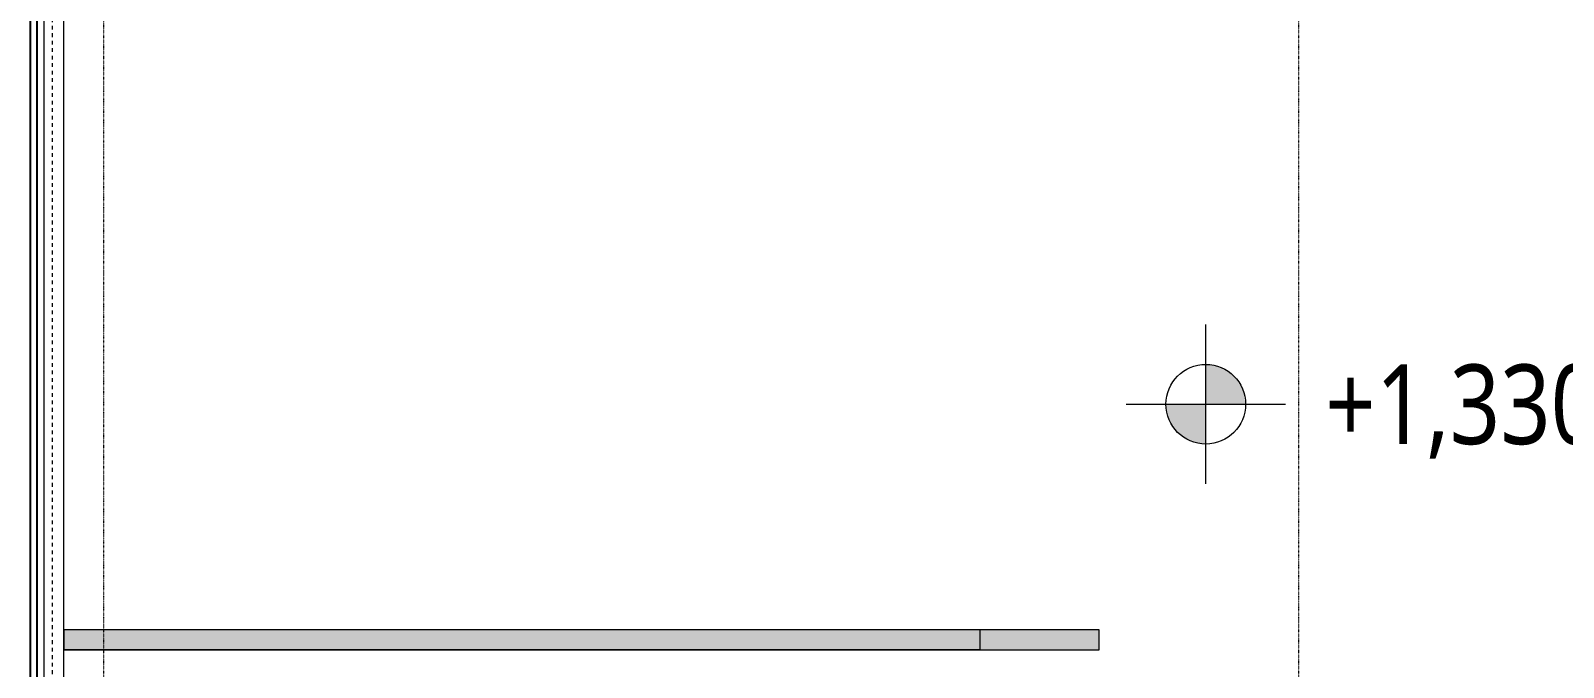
# Model space of a CAD drawing. Extents: x -32000 to 290600, y -29000 to 131250.
# Drawn here: x 243051 to 254595, y 77119 to 81913 of the extents above; entities that cross this region are included whole.
import ezdxf

# ---------------------------------------------------------------- set-up
doc = ezdxf.new("R2010")
doc.units = 0
doc.header["$LTSCALE"] = 10
for name, pattern in [('H12PL3$0$JJP_三點線', [0.9, 0.3, -0.15, 0, -0.15, 0, -0.15, 0, -0.15]), ('XFM7P30ICA$0$H12PL3$0$JJP_三點線', [0.9, 0.3, -0.15, 0, -0.15, 0, -0.15, 0, -0.15]), ('XFM7P30ICA$0$H12PL3$0$TAI_虛線', [5.644, 2.822, -2.822])]:
    doc.linetypes.add(name, pattern=pattern)
for name, color, linetype in [('H12PL3$0$A-WALL-IN', 252, 'Continuous'), ('H12PL3$0$S-GRID', 252, 'Continuous'), ('XFDP30$0$A-W-P1S (50K)', 2, 'Continuous'), ('XFM7P30ICA$0$H12PL3$0$A-WALL-IN', 252, 'Continuous'), ('XFM7P30ICA$0$H12PL3$0$Hattch', 252, 'Continuous'), ('XFM7P30ICA$0$H12PL3$0$S-GRID', 252, 'Continuous'), ('XFM7P30ICA$0$H12PL3$0$S-SLAB-SHOW', 252, 'Continuous'), ('XFM7P30ICA$0$XFDP30$0$A-W-P1S (50K)', 2, 'Continuous')]:
    doc.layers.add(name, color=color, linetype=linetype)
doc.styles.add('XFM7P30ICA$0$H12PL3$0$Standard', font='isocp.shx', dxfattribs={"bigfont": 'chineset.shx'})

# ---------------------------------------------------------------- blocks, each defined once
blk = doc.blocks.new('XFDP30')
at = {"layer": 'XFDP30$0$A-W-P1S (50K)'}
for p, q in [((243051, 61800), (243051, 89975, 0)), ((243101, 61800), (243101, 90025, 0))]:
    blk.add_line(p, q, dxfattribs=at)
blk = doc.blocks.new('H12PL3')
at = {"layer": 'H12PL3$0$A-WALL-IN', "lineweight": 0, "flags": 128}
for points in [[(243150, 89615.24), (243150, 75450)], [(243300, 75450), (243300, 89615.24)]]:
    blk.add_lwpolyline(points, dxfattribs=at)
at = {"layer": 'H12PL3$0$S-GRID', "linetype": 'H12PL3$0$JJP_三點線', "lineweight": 0}
for p, q in [((243600, 128250), (243600, -28000)), ((252600, 128250), (252600, -28000))]:
    blk.add_line(p, q, dxfattribs=at)
blk.add_blockref('XFDP30', (0, 0))
blk = doc.blocks.new('XFM7P30ICA$0$XFDP30')
at = {"layer": 'XFM7P30ICA$0$XFDP30$0$A-W-P1S (50K)'}
for p, q in [((243101, 61800), (243101, 89500)), ((243051, 61800), (243051, 89450))]:
    blk.add_line(p, q, dxfattribs=at)
blk = doc.blocks.new('XFM7P30ICA$0$H12PL3')
at = {"layer": 'XFM7P30ICA$0$H12PL3$0$Hattch', "linetype": 'Continuous', "lineweight": 0}
for points in [[(251901.66, 79100), (252201.66, 79100), (252178.82, 79214.81), (252113.79, 79312.13), (252016.46, 79377.16), (251901.66, 79400)], [(251901.66, 79100), (251601.66, 79100), (251624.49, 78985.2), (251689.52, 78887.87), (251786.85, 78822.84), (251901.66, 78800)], [(243300, 77250), (251100, 77250), (251100, 77400), (243300, 77400)]]:
    blk.add_hatch(color=256, dxfattribs=at).paths.add_polyline_path(points)
at = {"layer": 'XFM7P30ICA$0$H12PL3$0$A-WALL-IN', "lineweight": 0, "flags": 128}
for points in [[(243150, 90465), (243150, 75450)], [(243300, 75450), (243300, 89550.02)], [(251100, 77400), (243300, 77400)], [(243300, 77400), (243300, 77250)], [(251100, 77250), (251100, 77400)], [(243300, 77250), (251100, 77250)]]:
    blk.add_lwpolyline(points, dxfattribs=at)
at = {"layer": 'XFM7P30ICA$0$H12PL3$0$A-WALL-IN', "lineweight": 0}
for points in [[(250200, 77400), (250200, 77250), (243300, 77250)], [(250200, 77400), (243300, 77400)]]:
    blk.add_lwpolyline(points, dxfattribs=at)
at = {"layer": 'XFM7P30ICA$0$H12PL3$0$Hattch', "linetype": 'XFM7P30ICA$0$H12PL3$0$TAI_虛線', "lineweight": 0, "flags": 128}
blk.add_lwpolyline([(243215, 75375), (243215, 90385), (262050, 90385), (262050, 51075), (254725, 51075), (254725, 66300), (252215, 66300), (252215, 75375)], close=True, dxfattribs=at)
at = {"layer": 'XFM7P30ICA$0$H12PL3$0$S-GRID', "linetype": 'XFM7P30ICA$0$H12PL3$0$JJP_三點線', "lineweight": 0}
for p, q in [((243600, 128250), (243600, -28000)), ((252600, 128250), (252600, -28000))]:
    blk.add_line(p, q, dxfattribs=at)
at = {"layer": 'XFM7P30ICA$0$H12PL3$0$S-SLAB-SHOW', "lineweight": 0}
for p, q in [((251901.66, 78500), (251901.66, 79700)), ((251301.66, 79100), (252501.66, 79100))]:
    blk.add_line(p, q, dxfattribs=at)
blk.add_circle((251901.66, 79100), 300, dxfattribs=at)
blk.add_blockref('XFM7P30ICA$0$XFDP30', (0, 0))
at = {"layer": 'XFM7P30ICA$0$H12PL3$0$S-SLAB-SHOW', "lineweight": 0, "insert": (252801.66, 78691.3), "char_height": 600, "attachment_point": 7, "style": 'XFM7P30ICA$0$H12PL3$0$Standard'}
blk.add_mtext('\\A1;{\\fMicrosoft JhengHei|b0|i0|c136|p34;\\W0.85;+1,330.0}', dxfattribs=at)
blk = doc.blocks.new('XFM7P30ICA')
for name in ['XFM7P30ICA$0$H12PL3', 'XFM7P30ICA$0$XFDP30']:
    blk.add_blockref(name, (0, 0))

msp = doc.modelspace()

# ---------------------------------------------------------------- block references
for name in ['H12PL3', 'XFM7P30ICA']:
    msp.add_blockref(name, (0, 0))

doc.saveas('drawing.dxf')
